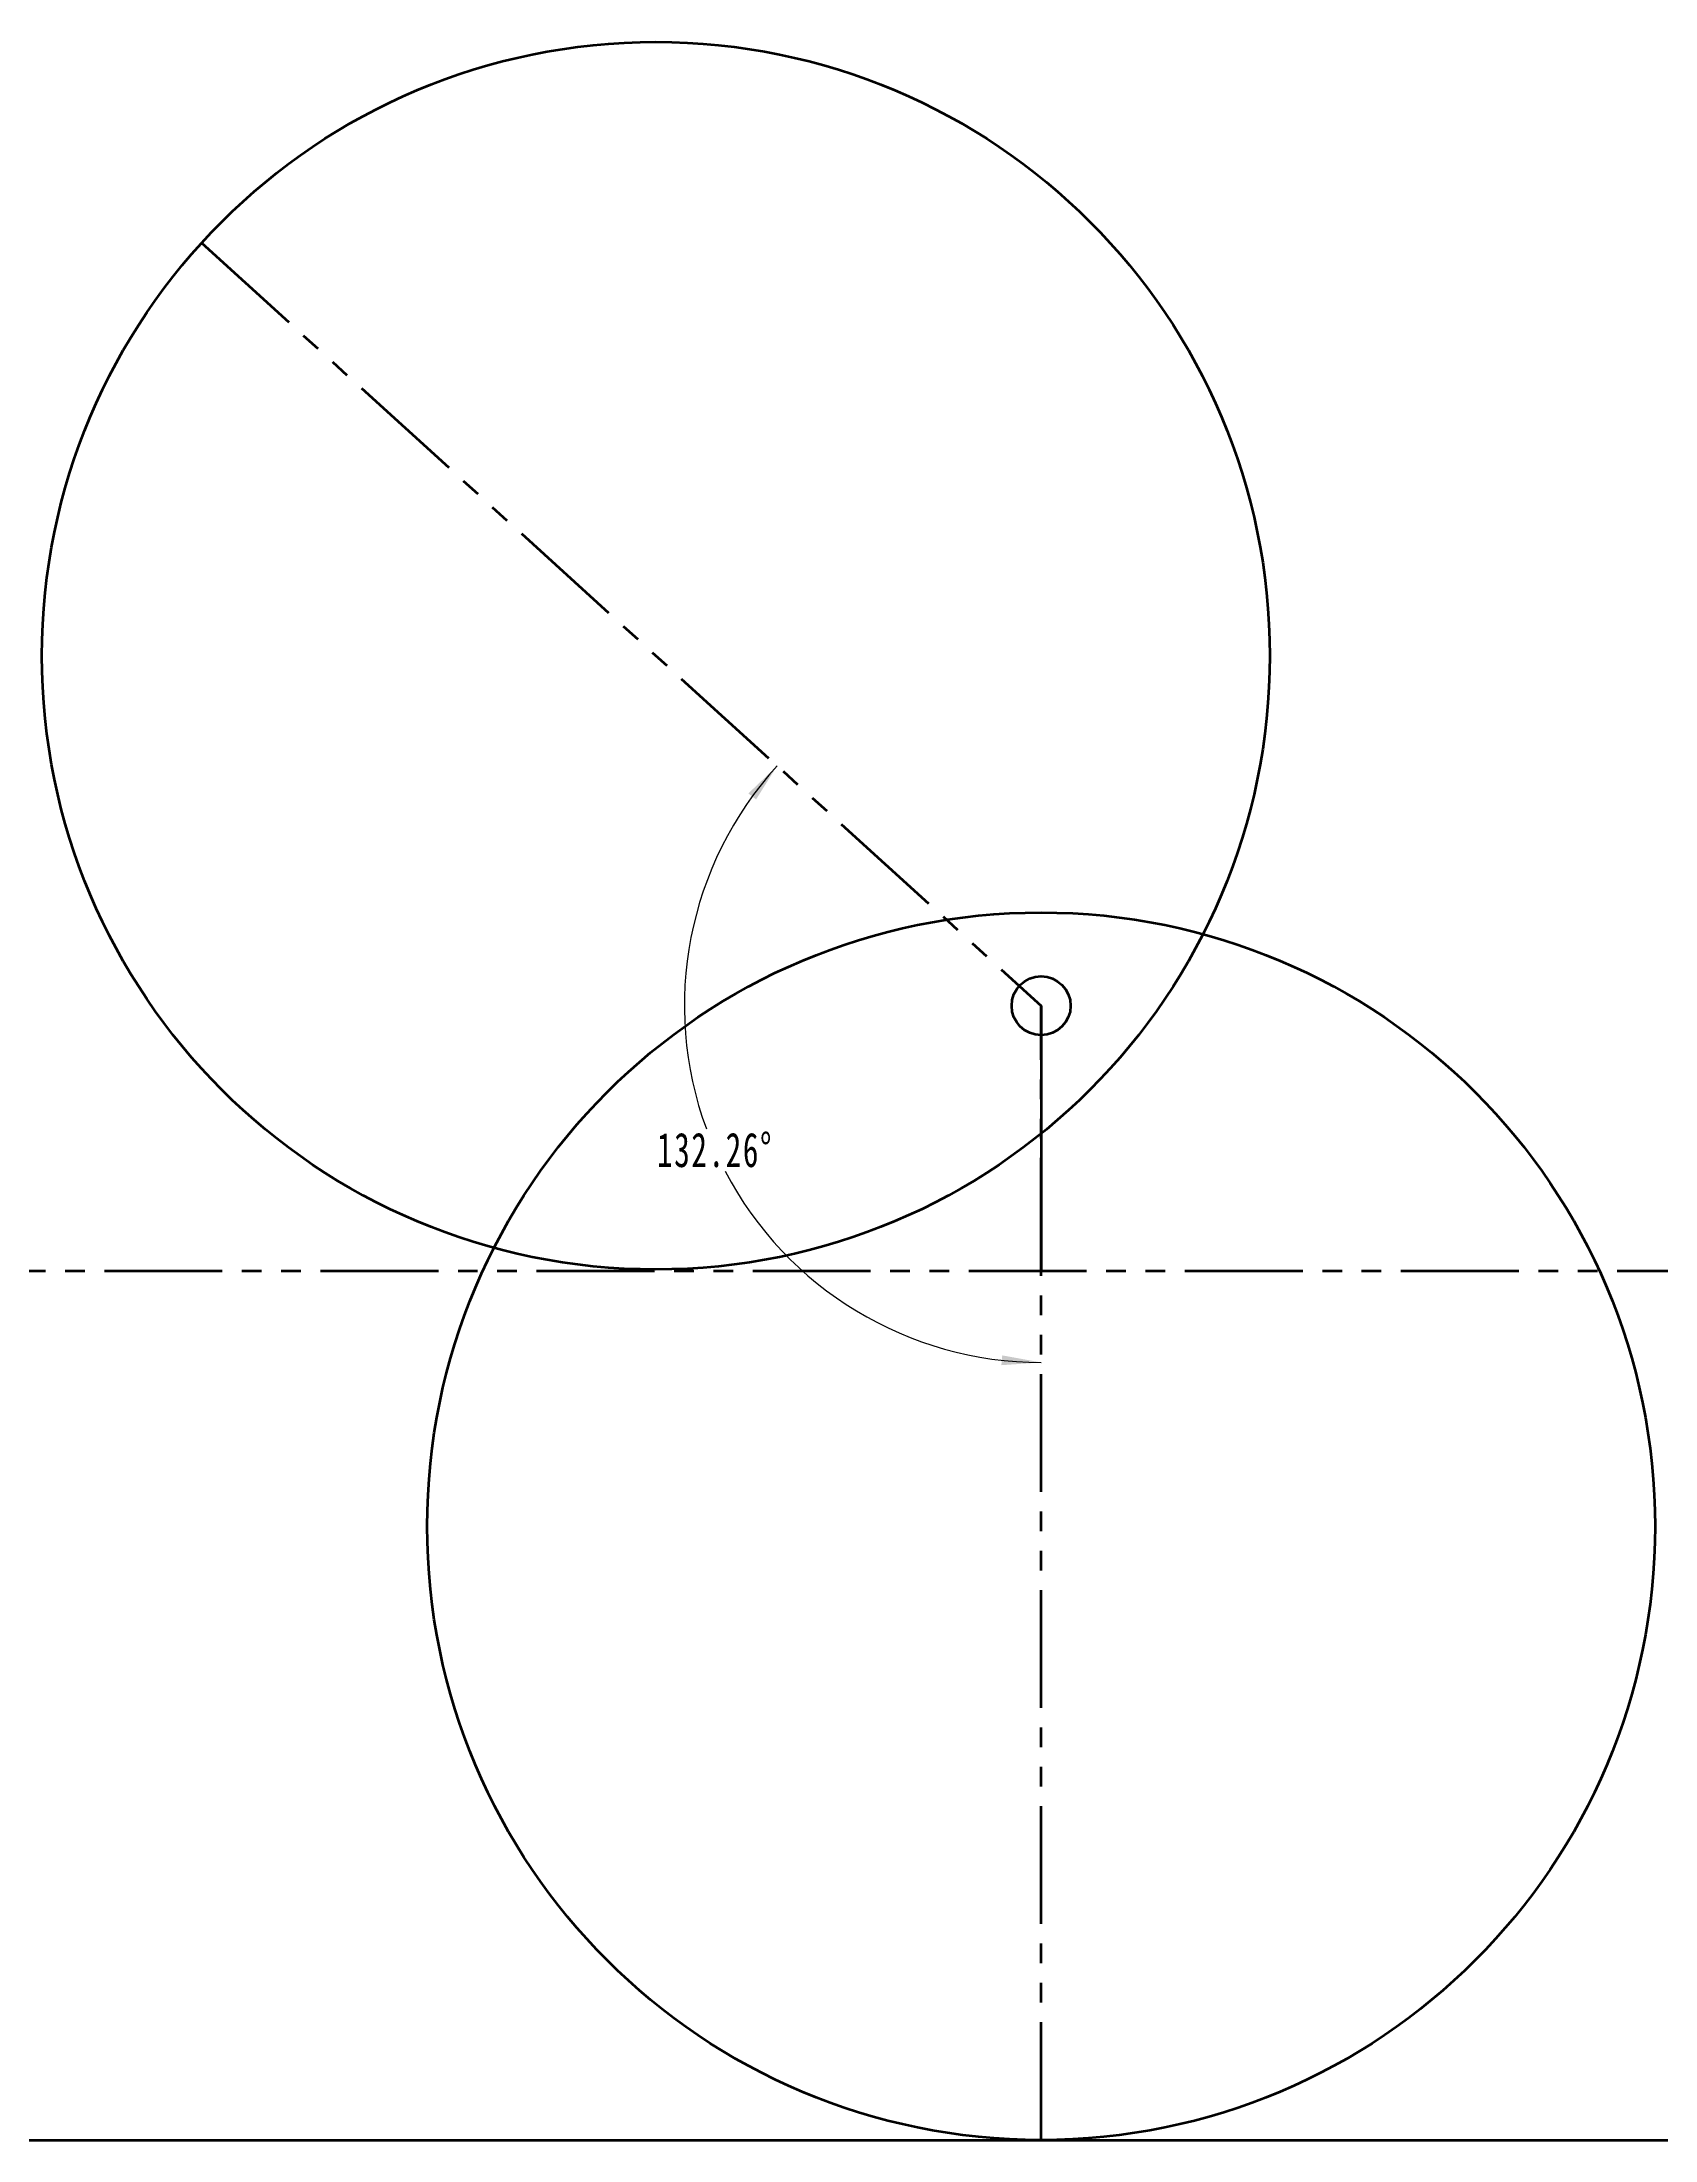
# Model space of a CAD drawing. Header units: millimetres. Extents: x -102 to 62, y -63 to 151.
import ezdxf

# ---------------------------------------------------------------- set-up
doc = ezdxf.new("R2010")
doc.units = ezdxf.units.MM
doc.linetypes.add('双点画线', pattern=[22, 12, -2, 2, -2, 2, -2])
doc.layers.get('0').update_dxf_attribs({"lineweight": 35})
doc.layers.add('尺寸线层', color=3, linetype='Continuous', lineweight=18)
doc.layers.add('粗实线层', color=7, linetype='Continuous', lineweight=35)
doc.styles.add('标准', font='', dxfattribs={"width": 0.667})
doc.styles.get('标准').set_extended_font_data('宋体')
doc.dimstyles.new('标准', dxfattribs={"dimtxt": 3.5, "dimasz": 4, "dimexe": 2, "dimexo": 0, "dimtad": 1, "dimdsep": 46, "dimtxsty": '标准', "dimblk": '_CAXARROW', "dimcen": 0, "dimdle": 6, "dimazin": 2, "dimtfac": 0.707107, "dimtdec": 3, "dimtmove": 2, "dimatfit": 3, "dimfxl": 0, "dimfrac": 2, "dimtolj": 1, "dimtzin": 0, "dimarcsym": 0})

# ---------------------------------------------------------------- blocks, each defined once
blk = doc.blocks.new('*X2')
at = {"layer": '尺寸线层', "linetype": 'Continuous'}
for points in [[(-26.88, 77.43), (-29.02, 74.01), (-29.81, 74.62)], [(0, 16.68), (-3.96, 17.4), (-4.05, 16.4)]]:
    blk.add_hatch(color=0, dxfattribs=at).paths.add_polyline_path(points, flags=0)
at = {"layer": '尺寸线层', "color": 0, "linetype": 'Continuous'}
for start, end in [(137.7404, 200.21), (207.6371, 270)]:
    blk.add_arc((0, 53), 36.32, start, end, dxfattribs=at)
at = {"layer": '尺寸线层', "color": 0, "insert": (-33.22, 38.3), "char_height": 3.5, "width": 23.705, "attachment_point": 5, "line_spacing_factor": 1.15057, "style": '标准'}
blk.add_mtext('\\T1.1;132.26%%D', dxfattribs=at)
blk = doc.blocks.new('_CAXARROW')
blk.add_hatch(color=0).paths.add_polyline_path([(0, 0), (-1, 0.125), (-1, -0.125)], flags=0)

msp = doc.modelspace()

# ---------------------------------------------------------------- linework, layer by layer
at = {"layer": '粗实线层', "color": 1, "linetype": '双点画线'}
for p in [(-85.482, 130.673), (0, -62.5)]:
    msp.add_line(p, (0, 53), dxfattribs=at)
at = {"layer": '粗实线层'}
msp.add_line((0, 53), (0, 26), dxfattribs=at)
at = {"layer": '粗实线层', "color": 3, "linetype": '双点画线'}
msp.add_xline((0, 26), (1, 0), dxfattribs=at)
at = {"layer": '粗实线层', "color": 3}
msp.add_xline((0, -62.5), (1, 0), dxfattribs=at)
at = {"layer": '粗实线层'}
for centre, radius in [((-39.226, 88.642), 62.5), ((0, 0), 62.5), ((0, 53), 3)]:
    msp.add_circle(centre, radius, dxfattribs=at)

# ---------------------------------------------------------------- dimensions: what is measured, and where the dimension line sits
at = {"layer": '尺寸线层'}
dim = msp.add_angular_dim_2l(base=(-33.216, 38.301), line1=((-85.482, 130.673), (0, 53)), line2=((0, -62.5), (0, 53)), dimstyle='标准', override={"dimtad": 0, "dimtih": 1, "dimtoh": 1, "dimsah": 1, "dimtfill": 1, "dimtzin": 0}, dxfattribs=at)
dim.commit()
dim.dimension.update_dxf_attribs({"geometry": '*X2', "text_midpoint": (-33.216, 38.301)})

doc.saveas('drawing.dxf')
